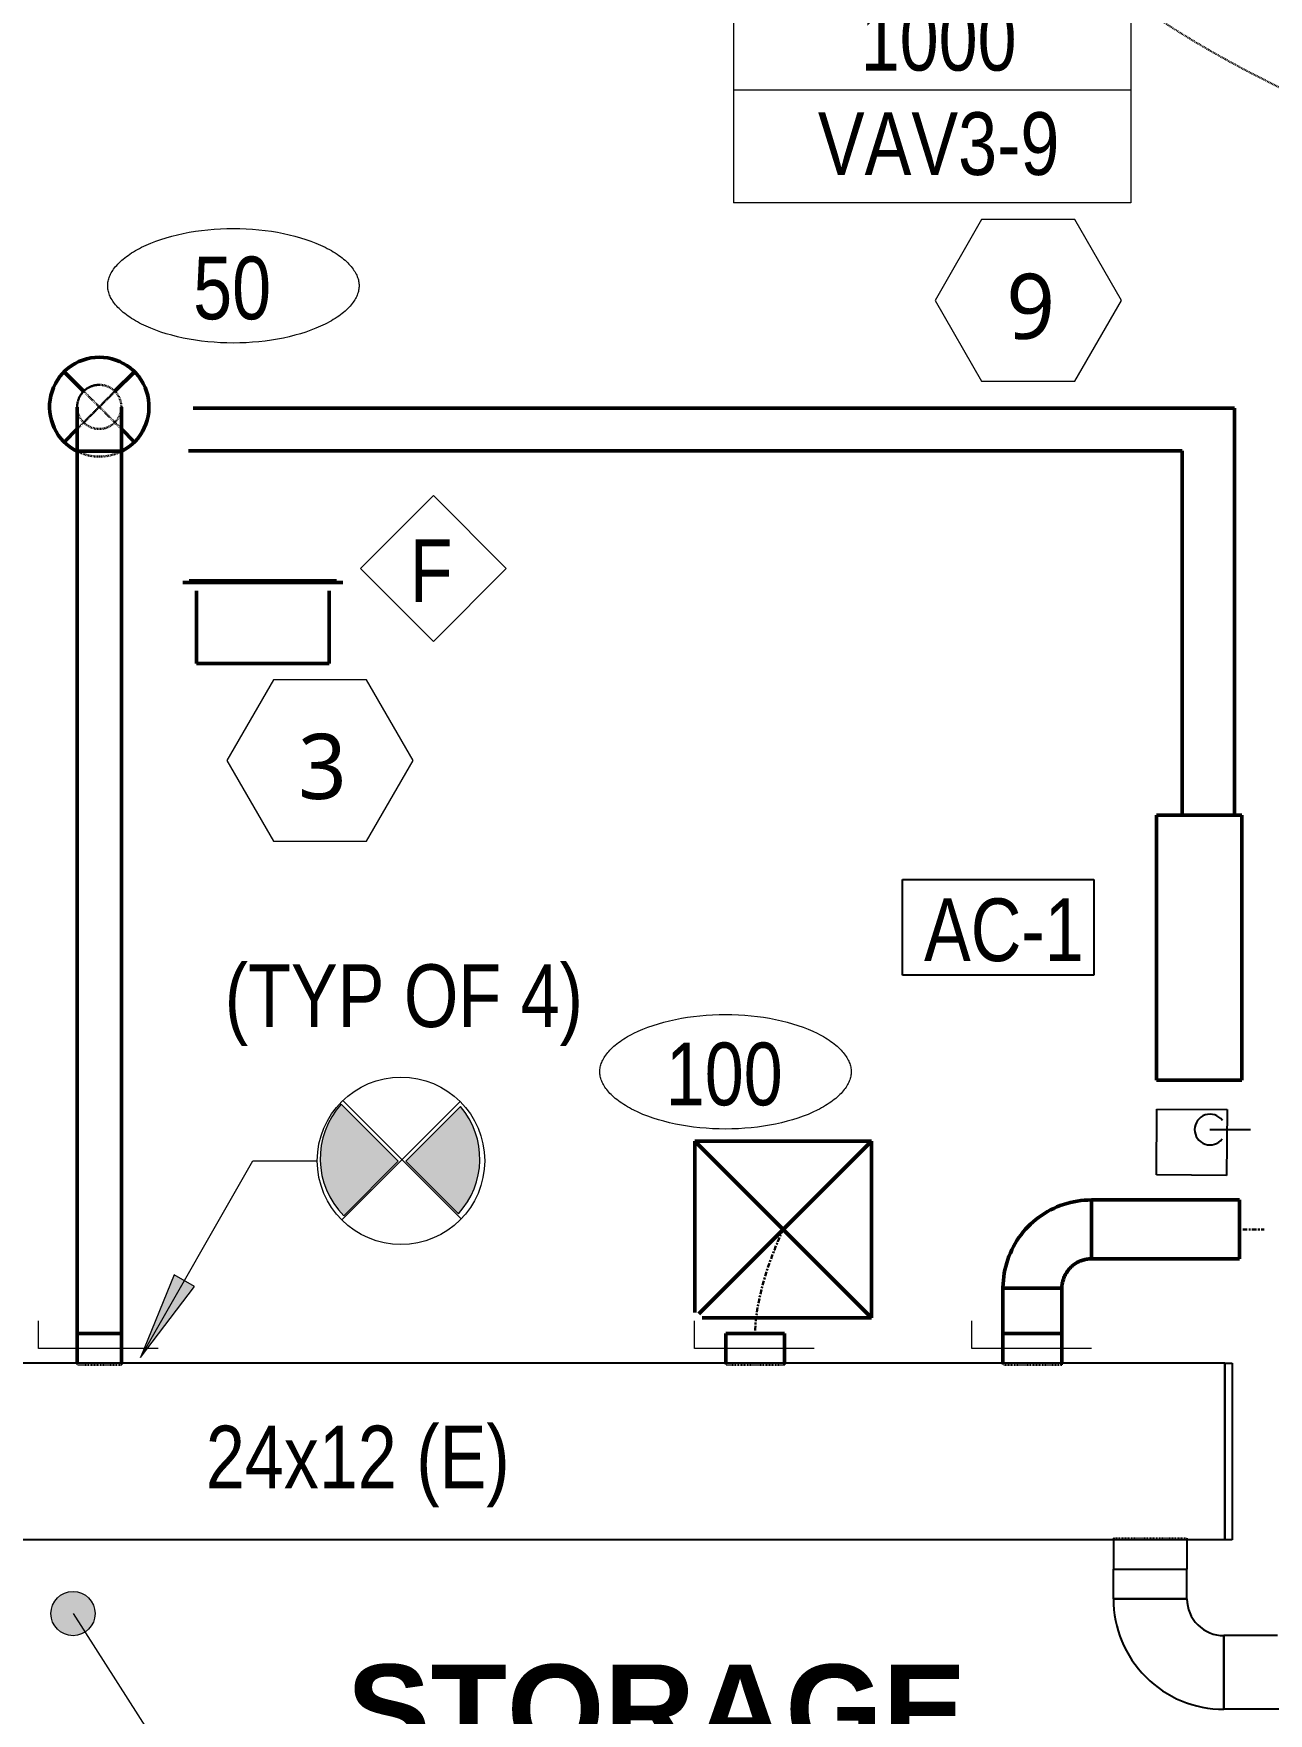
# Model space of a CAD drawing. Header units: inches. Extents: x 12453 to 15257, y -272 to 1517.
# Drawn here: x 14473.7 to 14641.3, y 236.8 to 464.9 of the extents above; entities that cross this region are included whole.
import ezdxf

# ---------------------------------------------------------------- set-up
doc = ezdxf.new("R2010")
doc.units = ezdxf.units.IN
doc.header["$MEASUREMENT"] = 0
for name, pattern in [('_ Hidden  _below_ behind_ beyond_', [0.09375, 0.0625, -0.03125]), ('Center', [1.2499999999999996, 0.2499999999999999, -0.1874999999999999, 0.625, -0.1874999999999999]), ('Hidden 1_16_', [0.09374999999999999, 0.06249999999999999, -0.03124999999999999])]:
    doc.linetypes.add(name, pattern=pattern)
for name, color, linetype, lineweight in [('A-ANNO-NOTE', 131, 'Continuous', 20), ('A-AREA-IDEN', 2, 'Continuous', 20), ('A-DETL', 90, 'Continuous', 9), ('A-DETL-DEMO', 6, 'Continuous', 18), ('A-DETL-MEDM', 33, 'Continuous', 25), ('G-ANNO-TEXT', 231, 'Continuous', 9), ('M-EQPM-IDEN', 50, 'Continuous', 20), ('M-HVAC-CDFF', 50, 'Continuous', 50), ('M-HVAC-CDFF-IDEN', 2, 'Continuous', 20), ('M-HVAC-DUCT', 70, 'Continuous', 18), ('M-HVAC-DUCT-ANNO', 70, 'Continuous', 18), ('M-HVAC-DUCT-CNTR', 70, 'Continuous', 18), ('M-HVAC-DUCT-IDEN', 70, 'Continuous', 20)]:
    doc.layers.add(name, color=color, linetype=linetype, lineweight=lineweight)
doc.styles.add('Arial_B', font='arialbd.ttf', dxfattribs={"height": 12.17707442258339})
doc.styles.add('Swis721 BT', font='swiss.ttf', dxfattribs={"width": 0.8, "height": 8.514637904468403})
doc.styles.add('Trebuchet MS', font='trebuc.ttf', dxfattribs={"height": 8.86153846153846})

# ---------------------------------------------------------------- blocks, each defined once
blk = doc.blocks.new('Rectangular Elbow - Radius - 1 W-2806610-3RD FLOOR PLAN - NEW')
at = {"layer": 'M-HVAC-DUCT', "lineweight": 25}
for p, q in [((-4.999999999999736, 9.999999999999657), (5.000000000000264, 9.999999999999641)), ((-9.999999999999732, -5.000000000000332), (-9.999999999999735, 4.999999999999669))]:
    blk.add_line(p, q, dxfattribs=at)
for radius, start, end in [(4.999999999999995, 269.9999999999996, 359.9999999999996), (14.99999999999999, 270, 3.371387962351327e-13)]:
    blk.add_arc((-9.999999999999737, 9.999999999999668), radius, start, end, dxfattribs=at)
blk = doc.blocks.new('Supply Diffuser _OMNI_ - 8_ RD INLET _24x24_-V148-3RD FLOOR PLAN - NEW')
at = {"layer": 'M-HVAC-CDFF'}
for p, q in [((11.29415329267708, 11.99999999999967), (-11.99999999999971, 11.99999999999967)), ((-11.99999999999971, 11.99999999999967), (-11.99999999999971, -12.00000000000043)), ((-11.99999999999971, 11.99999999999978), (12.0000000000003, -12.00000000000043)), ((-11.99999999999971, 11.99999999999967), (-11.99999999999971, -12.00000000000033)), ((-11.99999999999971, 11.99999999999967), (11.29415329267708, 11.99999999999967)), ((11.47499932193963, 11.47499932193911), (-11.99999999999971, -12.00000000000043)), ((12.0000000000003, -12.00000000000043), (12.0000000000003, 11.0240315262036)), ((12.0000000000003, 11.02403152620361), (12.0000000000003, -12.00000000000033)), ((-11.99999999999971, -12.00000000000043), (12.0000000000003, -12.00000000000043)), ((-11.99999999999971, -12.00000000000033), (12.0000000000003, -12.00000000000033))]:
    blk.add_line(p, q, dxfattribs=at)
blk = doc.blocks.new('Rectangular Endcap - Standard-2909206-3RD FLOOR PLAN - NEW')
at = {"layer": 'M-HVAC-DUCT', "lineweight": 25}
for p, q in [((2.054156377181696e-13, -12.00000000000038), (2.848588499562995e-13, 11.99999999999961)), ((2.451372438372345e-13, 11.99999999999961), (1.00000000000074, 11.99999999999961)), ((1.00000000000078, 11.99999999999961), (1.0000000000007, -12.00000000000039)), ((1.00000000000074, -12.00000000000039), (2.451372438372345e-13, -12.00000000000038))]:
    blk.add_line(p, q, dxfattribs=at)
blk = doc.blocks.new('Round Elbow - 1 D-2781238-3RD FLOOR PLAN - NEW')
at = {"layer": 'M-HVAC-DUCT', "lineweight": 50}
for p, q in [((-3.999999999999722, 7.999999999999662), (2.350308128410866e-13, 7.999999999999654)), ((2.38583526519887e-13, 7.999999999999654), (4.000000000000264, 7.999999999999648)), ((-7.999999999999737, -3.332660672375675e-13), (-7.999999999999739, 3.999999999999649)), ((-7.999999999999736, -4.000000000000337), (-7.999999999999737, -3.36818780916368e-13))]:
    blk.add_line(p, q, dxfattribs=at)
at = {"layer": 'M-HVAC-DUCT', "lineweight": 50, "flags": 128}
for points in [[(-3.999999999998408, 7.999999999985902), (-4.003199573354492, 7.840042663240182), (-4.012793174787929, 7.680341224108814), (-4.028765456582959, 7.521151170831216), (-4.051090866495826, 7.362727173528582), (-4.079733688633438, 7.205322676805735), (-4.114648100590215, 7.049189494277925), (-4.155778246755289, 6.89457740572925), (-4.203058327668656, 6.741733757522069), (-4.256412705286606, 6.590903066886312), (-4.31575602398692, 6.442326630751722), (-4.380993347118419, 6.296242139721925), (-4.452020308881173, 6.152883297820607), (-4.528723281287738, 6.012479448611429), (-4.610979555944652, 5.87525520830286), (-4.698657540359533, 5.741430106405459), (-4.791616968461198, 5.611218234536408), (-4.889709124994623, 5.4848279039129), (-4.992777083434702, 5.362461312100549), (-5.100655957034745, 5.244314219544775), (-5.213173162609677, 5.130575636388584), (-5.330148696633045, 5.021427520103315), (-5.451395423203961, 4.917044484390771), (-5.576719373424566, 4.817593519841011), (-5.705920055708474, 4.723233726782381), (-5.838790776525854, 4.634116060754876), (-5.975118971067217, 4.550383091013372), (-6.114686543303434, 4.47216877244682), (-6.25727021489149, 4.399598231280378), (-6.402641882373302, 4.332787564898807), (-6.550568982091533, 4.271843656117198), (-6.700814862243134, 4.21686400218823), (-6.853139161470664, 4.167936558829751), (-7.007298193388919, 4.125139599512749), (-7.163045336432616, 4.088541590245767), (-7.320131428397416, 4.058201080033085), (-7.478305165045867, 4.034166607219503), (-7.637313502141182, 4.016476621836317), (-7.796902060264073, 4.005159424083558), (-7.9568155317653, 4.00023311906716), (-7.999999999998351, 3.999999999986812)], [(-7.999999999998351, -4.000000000012732), (-7.520127989758804, -3.990401279944308), (-7.041023672368282, -3.961620475644849), (-6.563453512531225, -3.913703630259078), (-6.088181520627244, -3.846727400520649), (-5.615968030457508, -3.760798934108152), (-5.147568482872713, -3.656055698239015), (-4.683732217228907, -3.532665259742771), (-4.225201272604976, -3.390825017002498), (-3.772709200697193, -3.23076188414916), (-3.326979892294616, -3.052731928047705), (-2.88872641920625, -2.857019958652017), (-2.458649893500592, -2.643939073364435), (-2.037438345873397, -2.413830156146104), (-1.625765624947689, -2.167061332173489), (-1.224290319257875, -1.904027378929186), (-0.8336547036495289, -1.625149094624703), (-0.4544837117767883, -1.330872625024767), (-0.08738393634058637, -1.021668749704531), (0.2670573413282681, -0.6980321289047423), (0.6082730907959898, -0.3604805121799472), (0.9357174396519666, -0.009553910108479611), (1.248866546789259, 0.3541862696042699), (1.547219440438027, 0.7301581202650594), (1.830298819613574, 1.117760167116103), (2.09765181769643, 1.516372329569094), (2.348850726921625, 1.925356913193354), (2.58349368262094, 2.344059629901494), (2.801205306119754, 2.771810644665492), (3.001637305262931, 3.207925647111096), (3.184469031608443, 3.651706946266131), (3.349407993396027, 4.102444586720593), (3.49619032347249, 4.559417484403183), (3.624581201420937, 5.021894580158459), (3.734375229225463, 5.489136009289722), (3.825396759863167, 5.96039428518361), (3.897500178301868, 6.434915495128279), (3.9505701344533, 6.911940506413884), (3.984521727708681, 7.390706180783581), (3.999300642761284, 7.870446595288285), (4.000000000001648, 7.999999999985902)]]:
    blk.add_lwpolyline(points, dxfattribs=at)
blk = doc.blocks.new('Return Grille _350_ - 350FS-3222997-3RD FLOOR PLAN - NEW')
at = {"layer": 'M-HVAC-CDFF'}
for p, q in [((14376.9211162805, 394.0037797931846), (14355.1711162805, 394.0037797931846)), ((14376.0461162805, 394.2537797931847), (14356.0461162805, 394.2537797931847))]:
    blk.add_line(p, q, dxfattribs=at)
blk = doc.blocks.new('Rectangular Takeoff - Standard-2806602-3RD FLOOR PLAN - NEW')
at = {"layer": 'A-DETL-DEMO', "linetype": 'Hidden 1_16_', "lineweight": 25}
for p, q in [((-0.2400000000000157, 5.000000000000036), (-0.2399999999999846, -4.999999999999964)), ((-0.2400000000000002, 5.000000000000036), (-0.001953124999298616, 5.000000000000036)), ((-0.2400000000000002, -4.999999999999964), (-0.001953124999298616, -4.999999999999964))]:
    blk.add_line(p, q, dxfattribs=at)
at = {"layer": 'M-HVAC-DUCT', "lineweight": 25}
for p, q in [((7.787520628355081e-13, 5.000000000000036), (3.999999999999999, 5.000000000000048)), ((3.999999999999999, 5.000000000000024), (3.999999999999999, -4.999999999999957)), ((7.787520628355081e-13, -4.999999999999964), (3.999999999999999, -4.999999999999957))]:
    blk.add_line(p, q, dxfattribs=at)
blk = doc.blocks.new('Round Takeoff - Standard w_ VD-V221-3RD FLOOR PLAN - NEW')
at = {"layer": 'A-DETL-DEMO', "linetype": 'Hidden 1_16_', "lineweight": 30}
for p, q in [((-0.2399999999997817, 4.000000000012732), (3.41060513164848e-13, 4.000000000012732)), ((-0.2399999999996937, 3.999999999999702), (-0.2399999999997071, -3.040999157929865e-13)), ((-0.2399999999996937, -3.066699092490638e-13), (-0.2399999999997071, -4.000000000000414)), ((3.41060513164848e-13, -3.999999999988176), (-0.2399999999997817, -3.999999999988176))]:
    blk.add_line(p, q, dxfattribs=at)
at = {"layer": 'M-HVAC-DUCT'}
for p, q in [((2.003420426543728, 7.999999999999659), (2.003420426543702, -8.250000000000332)), ((2.003420426543702, -8.25000000000033), (5.753420426543704, -8.250000000000343))]:
    blk.add_line(p, q, dxfattribs=at)
at = {"layer": 'M-HVAC-DUCT', "lineweight": 50}
for p, q in [((3.41060513164848e-13, 4.000000000012732), (4.000000000000454, 4.000000000012732)), ((4.000000000000283, -3.221837536606543e-13), (4.000000000000294, 3.999999999999709)), ((4.000000000000283, -4.000000000000406), (4.000000000000294, -3.247537471167313e-13)), ((4.000000000000454, -3.999999999988176), (3.41060513164848e-13, -3.999999999988176))]:
    blk.add_line(p, q, dxfattribs=at)
blk = doc.blocks.new('Round Diffuser _R-OMNI_ - R-OMNI-06-3198338-3RD FLOOR PLAN - NEW')
at = {"layer": 'A-DETL-DEMO', "linetype": 'Hidden 1_16_', "lineweight": 30}
for p, q in [((2.998618932068306, 2.998618932067703), (-2.119939275627104, -2.119939275627695)), ((-2.119939275627111, 2.119939275626976), (2.998618932068922, -2.998618932069081))]:
    blk.add_line(p, q, dxfattribs=at)
for radius, start, end in [(6.750000000000687, 359.9999999999996, 26.52815361192785), (6.75000000000069, 333.4718463881096, 359.9999999999994)]:
    blk.add_arc((7.354117315117036e-13, -9.937898164509555e-13), radius, start, end, dxfattribs=at)
at = {"layer": 'M-HVAC-CDFF'}
for p, q in [((-4.772970773008876, 4.772970773008752), (-2.12132034355897, 2.121320343558835)), ((4.772970773009852, 4.772970773009246), (3.000000000000804, 3.000000000000202)), ((-2.121320343558962, -2.121320343559554), (-4.772970773009516, -4.772970773010104)), ((3.000000000000782, -3.000000000000941), (4.772970773010464, -4.772970773010631))]:
    blk.add_line(p, q, dxfattribs=at)
for radius, start, end in [(6.750000000000679, 26.54477969173228, 179.9999999999999), (6.75000000000069, 179.9999999999998, 333.4552203083051)]:
    blk.add_arc((7.354117315117036e-13, -9.937898164509555e-13), radius, start, end, dxfattribs=at)
blk = doc.blocks.new('Round Elbow - 1 D-V232-3RD FLOOR PLAN - NEW')
at = {"layer": 'A-DETL-DEMO', "linetype": 'Hidden 1_16_', "lineweight": 30, "flags": 128}
for points in [[(12916.56178738359, 436.2976748771688), (12916.54481158696, 436.2976748771688), (12916.53742212944, 436.2976748771688), (12916.53707245081, 436.2976748771688)], [(12916.53707245081, 430.2976748771688), (12916.54187181085, 430.2976748771688), (12916.556262213, 430.2976748771688)]]:
    blk.add_lwpolyline(points, dxfattribs=at)
at = {"layer": 'A-DETL-DEMO', "linetype": 'Hidden 1_16_', "lineweight": 30}
for radius, start, end in [(3, 90, 180), (3.000000000000057, 179.9999999999989, 270.0000000000007)]:
    blk.add_arc((12916.5370724508, 433.2976748771684), radius, start, end, dxfattribs=at)
at = {"layer": 'M-HVAC-DUCT', "lineweight": 50}
for p, q in [((12922.5370724508, 436.2976748771685), (12922.5370724508, 433.2976748771684)), ((12922.5370724508, 433.2976748771684), (12922.5370724508, 430.2976748771684))]:
    blk.add_line(p, q, dxfattribs=at)
at = {"layer": 'M-HVAC-DUCT', "lineweight": 50, "flags": 128}
for points in [[(12922.53707245081, 436.2976748771688), (12922.2971364457, 436.2976748771688), (12922.057584287, 436.2976748771688), (12921.81879920708, 436.2976748771688), (12921.58116321113, 436.2976748771688), (12921.34505646604, 436.2976748771688), (12921.11085669225, 436.2976748771688), (12920.87893855943, 436.2976748771688), (12920.64967308712, 436.2976748771688), (12920.42342705116, 436.2976748771688), (12920.20056239696, 436.2976748771688), (12919.98143566042, 436.2976748771688), (12919.76639739757, 436.2976748771688), (12919.55579162375, 436.2976748771688), (12919.34995526329, 436.2976748771688), (12919.14921761044, 436.2976748771688), (12918.95389980264, 436.2976748771688), (12918.7643143067, 436.2976748771688), (12918.58076441898, 436.2976748771688), (12918.40354378015, 436.2976748771688), (12918.23293590542, 436.2976748771688), (12918.06921373099, 436.2976748771688), (12917.91263917742, 436.2976748771688), (12917.7634627306, 436.2976748771688), (12917.62192304101, 436.2976748771688), (12917.48824654197, 436.2976748771688), (12917.36264708736, 436.2976748771688), (12917.2453256095, 436.2976748771688), (12917.13646979776, 436.2976748771688), (12917.03625379818, 436.2976748771688), (12916.94483793501, 436.2976748771688), (12916.86236845412, 436.2976748771688), (12916.78897728908, 436.2976748771688), (12916.72478185011, 436.2976748771688), (12916.6698848362, 436.2976748771688), (12916.62437407088, 436.2976748771688), (12916.58832236167, 436.2976748771688), (12916.56178738359, 436.2976748771688)], [(12916.556262213, 430.2976748771688), (12916.58022063569, 430.2976748771688), (12916.61370875056, 430.2976748771688), (12916.65667298377, 430.2976748771688), (12916.7090446017, 430.2976748771688), (12916.77073982095, 430.2976748771688), (12916.84165994232, 430.2976748771688), (12916.92169150875, 430.2976748771688), (12917.0107064868, 430.2976748771688), (12917.10856247149, 430.2976748771688), (12917.21510291414, 430.2976748771688), (12917.33015737275, 430.2976748771688), (12917.45354178473, 430.2976748771688), (12917.58505876135, 430.2976748771688), (12917.72449790351, 430.2976748771688), (12917.87163613831, 430.2976748771688), (12918.02623807597, 430.2976748771688), (12918.18805638637, 430.2976748771688), (12918.35683219473, 430.2976748771688), (12918.53229549577, 430.2976748771688), (12918.71416558562, 430.2976748771688), (12918.90215151095, 430.2976748771688), (12919.09595253438, 430.2976748771688), (12919.29525861561, 430.2976748771688), (12919.49975090742, 430.2976748771688), (12919.70910226577, 430.2976748771688), (12919.92297777315, 430.2976748771688), (12920.14103527438, 430.2976748771688), (12920.36292592395, 430.2976748771688), (12920.58829474418, 430.2976748771688), (12920.81678119302, 430.2976748771688), (12921.0480197409, 430.2976748771688), (12921.28164045547, 430.2976748771688), (12921.51726959341, 430.2976748771688), (12921.75453019839, 430.2976748771688), (12921.99304270403, 430.2976748771688), (12922.23242554121, 430.2976748771688), (12922.47229574847, 430.2976748771688), (12922.53707245081, 430.2976748771688)]]:
    blk.add_lwpolyline(points, dxfattribs=at)
blk = doc.blocks.new('Round Takeoff - Standard w_ VD-V224-3RD FLOOR PLAN - NEW')
at = {"layer": 'A-DETL-DEMO', "linetype": 'Hidden 1_16_', "lineweight": 30}
for p, q in [((-0.2399999999861393, 2.999999999999658), (1.227817847393453e-11, 2.999999999999658)), ((-0.239999999999697, 2.999999999999691), (-0.2399999999997071, -3.557670354951694e-13)), ((-0.239999999999697, -4.372933692849395e-13), (-0.2399999999997071, -3.000000000000413)), ((1.227817847393453e-11, -3.000000000000682), (-0.2399999999861393, -3.000000000000682))]:
    blk.add_line(p, q, dxfattribs=at)
at = {"layer": 'M-HVAC-DUCT'}
for p, q in [((2.003420426543728, 7.999999999999659), (2.003420426543702, -8.250000000000332)), ((2.003420426543702, -8.25000000000033), (5.753420426543704, -8.250000000000343))]:
    blk.add_line(p, q, dxfattribs=at)
at = {"layer": 'M-HVAC-DUCT', "lineweight": 50}
for p, q in [((1.227817847393453e-11, 2.999999999999658), (4.000000000012732, 2.999999999999658)), ((4.000000000000286, -3.673886950651068e-13), (4.000000000000294, 2.999999999999699)), ((4.000000000000286, -3.000000000000405), (4.000000000000294, -4.489150288548767e-13)), ((4.000000000012732, -3.000000000000682), (1.227817847393453e-11, -3.000000000000682))]:
    blk.add_line(p, q, dxfattribs=at)
blk = doc.blocks.new('Diffuser Tag - Diffuser Tag _GPI_ - Airflow Only-1174567-3RD FLOOR PLAN - NEW')
at = {"layer": 'M-HVAC-CDFF-IDEN'}
for points, knots in [([(-0.2733821722393264, 8.234832660405194e-16), (-0.2733821722393264, 0.002120544972881543), (-0.2729835601545574, 0.00647847487141492), (-0.2703405630587479, 0.01531469710434119), (-0.2634260964460383, 0.02693955562540351), (-0.248144382122115, 0.04138758304565707), (-0.219066139123674, 0.05918199625253466), (-0.1685048339180955, 0.07621826088950157), (-0.09564779723932655, 0.0834729008052498), (-0.02279076056055762, 0.07621826088950127), (0.02777054464502081, 0.05918199625253412), (0.05684878764346215, 0.04138758304565641), (0.07213050196738555, 0.02693955562540276), (0.07904496858009517, 0.01531469710434035), (0.0816879656759046, 0.006478474871414024), (0.08208657776067356, 0.00212054497288066), (0.0820865777606736, -5.985621849243556e-17)], [-2.186510674934082e-15, -2.186510674934082e-15, -2.186510674934082e-15, -2.186510674934082e-15, 0.09817477042467884, 0.1963495408493599, 0.3926990816987219, 0.589048622548084, 0.7853981633974461, 1.17809724509617, 1.570796326794894, 1.963495408493618, 2.356194490192343, 2.552544031041704, 2.748893571891067, 2.945243112740429, 3.04341788316511, 3.141592653589791, 3.141592653589791, 3.141592653589791, 3.141592653589791]), ([(0.0820865777606736, -3.244976466198412e-18), (0.0820865777606736, -0.002120544972880719), (0.08168796567590463, -0.0064784748714141), (0.07904496858009527, -0.01531469710434032), (0.07213050196738575, -0.02693955562540273), (0.05684878764346234, -0.04138758304565628), (0.02777054464502117, -0.05918199625253387), (-0.02279076056055731, -0.07621826088950084), (-0.09564779723932616, -0.08347290080524901), (-0.1685048339180951, -0.07621826088950065), (-0.2190661391236737, -0.0591819962525334), (-0.248144382122115, -0.04138758304565567), (-0.2634260964460383, -0.02693955562540207), (-0.270340563058748, -0.01531469710433957), (-0.2729835601545574, -0.006478474871413342), (-0.2733821722393264, -0.002120544972879948), (-0.2733821722393264, 7.731000999696823e-16)], [3.14159265358979, 3.14159265358979, 3.14159265358979, 3.14159265358979, 3.239767424014471, 3.337942194439152, 3.534291735288514, 3.730641276137876, 3.926990816987239, 4.319689898685963, 4.712388980384687, 5.105088062083411, 5.497787143782135, 5.694136684631498, 5.89048622548086, 6.086835766330221, 6.185010536754902, 6.283185307179584, 6.283185307179584, 6.283185307179584, 6.283185307179584])]:
    blk.add_open_spline(points, degree=3, knots=knots, dxfattribs=at)
blk = doc.blocks.new('Mechanical Equipment Tag - VAV-1159225-3RD FLOOR PLAN - NEW')
at = {"layer": 'M-EQPM-IDEN'}
for p, q in [((0.05117652664444897, -0.1709214427389848), (0.05117652664444821, -0.6506089427389851)), ((0.05117652664444897, -0.1709214427389848), (0.6129984166804646, -0.1709214427389866)), ((0.2971114323324517, -0.3386297760723189), (0.297111432332452, -0.1709214427389855)), ((0.6129984166804646, -0.1709214427389866), (0.6129984166804638, -0.6506089427389867)), ((0.0511765266444487, -0.3386297760723181), (0.6129984166804644, -0.3386297760723199)), ((0.05117652664444846, -0.4909735260723181), (0.6129984166804641, -0.4909735260723199)), ((0.6129984166804638, -0.6506089427389867), (0.05117652664444821, -0.6506089427389851))]:
    blk.add_line(p, q, dxfattribs=at)
blk = doc.blocks.new('Point of Connection - Point of Connection - _GPI_-746426-3RD FLOOR PLAN - NEW')
at = {"layer": 'A-ANNO-NOTE', "lineweight": 9}
h = blk.add_hatch(color=256, dxfattribs=at)
edge = h.paths.add_edge_path(flags=0)
edge.add_arc((-0.002280299266980333, 0.004650984430885837), 0.1145497240274478, 137.6645063476148, 224.8464373478384, ccw=False)
edge.add_line((-0.08695706292251913, 0.08179685257421848), (-0.006262837864139767, 0.001102627515838714))
edge.add_line((-0.006262837864139766, 0.00110262751583871), (-0.08349598583011647, -0.07613052045013786))
h = blk.add_hatch(color=256, dxfattribs=at)
edge = h.paths.add_edge_path(flags=0)
edge.add_line((0.07871055801337995, -0.07328055057716999), (0.004327379920371133, 0.0011026275158387))
edge.add_line((0.004327379920371121, 0.0011026275158387), (0.08177458262271144, 0.07854983021817939))
edge.add_arc((-0.005508123295087922, 0.004365138249880495), 0.1145497240274478, -42.674609157798386, 40.36239929141709, ccw=False)
at = {"layer": 'A-ANNO-NOTE'}
for p, q in [((-0.006262837864139766, 0.00110262751583871), (-0.08695706292251913, 0.08179685257421848)), ((-0.08622730235600952, -0.08204120768564219), (0.08121650285044459, 0.08540259752081159)), ((0.08274005169439434, -0.08048941496779564), (-0.08467550963816298, 0.08692614636476134)), ((0.08177458262271144, 0.07854983021817939), (0.004327379920371121, 0.0011026275158387)), ((-0.08349598583011647, -0.07613052045013786), (-0.006262837864139766, 0.00110262751583871)), ((0.004327379920371132, 0.0011026275158387), (0.07871055801337995, -0.07328055057716999))]:
    blk.add_line(p, q, dxfattribs=at)
blk.add_circle((-0.002505399752782466, 0.001680694917584698), 0.118400650129163, dxfattribs=at)
for centre, start, end in [((-0.002280299266980333, 0.004650984430885837), 137.6645063476145, 224.846437347838), ((-0.005508123295087922, 0.004365138249880495), 317.3253908422012, 40.36239929141682)]:
    blk.add_arc(centre, 0.1145497240274478, start, end, dxfattribs=at)
blk = doc.blocks.new('Note Hexagon - Note Hexagon - _GPI_-1528888-3RD FLOOR PLAN - NEW')
at = {"layer": 'A-ANNO-NOTE'}
for p, q in [((-0.06936595791414911, 0.1146539663481912), (-0.1352839266641504, 0.000480695341454583)), ((0.06246997958585079, 0.1146539663481897), (-0.06936595791414911, 0.1146539663481912)), ((0.1283879483358497, 0.0004806953414513018), (0.06246997958585077, 0.1146539663481897)), ((-0.1352839266641504, 0.0004806953414545882), (-0.06936595791415202, -0.1136925756652837)), ((0.06246997958584775, -0.1136925756652856), (0.1283879483358497, 0.0004806953414513356)), ((-0.06936595791415205, -0.1136925756652837), (0.06246997958584773, -0.1136925756652856))]:
    blk.add_line(p, q, dxfattribs=at)
blk = doc.blocks.new('Diffuser Tag - Diffuser Tag _GPI_ - Diffuser Tag Only-1174569-3RD FLOOR PLAN - NEW')
at = {"layer": 'M-HVAC-CDFF-IDEN'}
for p, q in [((0.1871647027606747, 0.1031249999999986), (0.08403970276067355, 4.163336342344336e-17)), ((0.2902897027606737, -2.684050898205114e-15), (0.1871647027606747, 0.1031249999999986)), ((0.08403970276067355, 4.033232081646076e-17), (0.187164702760672, -0.1031250000000012)), ((0.1871647027606719, -0.1031250000000012), (0.2902897027606737, -2.664535259100375e-15))]:
    blk.add_line(p, q, dxfattribs=at)

msp = doc.modelspace()

# ---------------------------------------------------------------- hatches: boundary and pattern name
at = {"layer": 'A-ANNO-NOTE'}
msp.add_hatch(color=256, dxfattribs=at).paths.add_polyline_path([(14488.200683688, 285.108501459446), (14495.52414168961, 294.7450374364489), (14492.78048186983, 296.3121308424221)], flags=0)
at = {"layer": 'A-AREA-IDEN'}
h = msp.add_hatch(color=256, dxfattribs=at)
edge = h.paths.add_edge_path(flags=0)
edge.add_arc((14479.03094685192, 250.3110235395158), 3.000000000000598, 0, 360)

# ---------------------------------------------------------------- linework, layer by layer
at = {"layer": 'A-ANNO-NOTE'}
for p, q in [((14488.200683688, 285.108501459446), (14503.44583113427, 311.7996344419854)), ((14503.44583113427, 311.7996344419854), (14512.19851551105, 311.7996344419852)), ((14492.78048186983, 296.3121308424221), (14488.200683688, 285.108501459446)), ((14488.200683688, 285.108501459446), (14495.52414168961, 294.7450374364489)), ((14495.52414168961, 294.7450374364489), (14492.78048186983, 296.3121308424221))]:
    msp.add_line(p, q, dxfattribs=at)
at = {"layer": 'A-AREA-IDEN'}
msp.add_line((14479.03094685192, 250.3110235395158), (14497.20752029962, 221.991066130565), dxfattribs=at)
msp.add_circle((14479.03094685192, 250.3110235395158), 3.000000000000598, dxfattribs=at)
at = {"layer": 'A-DETL', "lineweight": 50}
for p, q in [((14495.33046575138, 413.9866672375272), (14636.75979573061, 413.9866672375268)), ((14636.75979573061, 413.9866672375268), (14636.75979573061, 358.7411357821696)), ((14629.63479573061, 408.1979644486084), (14494.70546575138, 408.1979644486084)), ((14629.63479573061, 358.7411357821696), (14629.63479573061, 408.1979644486084)), ((14637.75979573061, 358.7411357821696), (14626.13479573061, 358.7411357821696)), ((14626.13479573061, 358.7411357821696), (14626.13479573061, 322.7411357821696)), ((14637.75979573061, 322.7411357821696), (14637.75979573061, 358.7411357821696)), ((14626.13479573061, 322.7411357821696), (14637.75979573061, 322.7411357821696))]:
    msp.add_line(p, q, dxfattribs=at)
at = {"layer": 'A-DETL', "linetype": '_ Hidden  _below_ behind_ beyond_', "lineweight": 25}
msp.add_open_spline([(14967.81254542481, 310.0446592947903), (14955.30319356304, 360.5027668425797), (14847.1400204834, 379.7232376077908), (14709.96474453742, 432.5893548541095), (14616.00306340469, 463.5342774488511), (14596.29528779916, 499.1998479801123), (14597.01082441525, 537.2893087694072)], degree=3, knots=[0, 0, 0, 0, 9.095236924358055, 19.57279911880278, 28.0152021618728, 33.25027017359513, 33.25027017359513, 33.25027017359513, 33.25027017359513], dxfattribs=at)
at = {"layer": 'A-DETL-MEDM'}
for p, q in [((14591.64350466322, 349.9868782326908), (14617.64350466322, 349.9868782326908)), ((14591.64350466322, 336.9868782326908), (14591.64350466322, 349.9868782326908)), ((14617.64350466322, 349.9868782326908), (14617.64350466322, 336.9868782326908)), ((14617.64350466322, 336.9868782326908), (14591.64350466322, 336.9868782326908)), ((14626.13479573061, 309.8906655592355), (14626.21327402291, 318.8225363164385)), ((14626.21327402291, 318.8225363164385), (14635.73334531411, 318.7388899048567)), ((14635.73334531411, 318.7388899048567), (14635.6548670218, 309.8070191476537)), ((14633.41445688295, 316.0328500955326), (14638.91445688295, 316.0328500955326)), ((14635.6548670218, 309.8070191476537), (14626.13479573061, 309.8906655592355))]:
    msp.add_line(p, q, dxfattribs=at)
msp.add_arc((14633.41445688295, 316.0328500955326), 2.083333333332355, 36.36649143325274, 322.6266961415498, dxfattribs=at)
at = {"layer": 'M-HVAC-DUCT', "lineweight": 50}
for p, q in [((14479.59985024838, 408.1631607561755), (14479.59985024838, 288.3227542344878)), ((14479.59985024837, 408.163160756175), (14485.59985024837, 408.163160756175)), ((14485.59985024838, 288.3227542344878), (14485.59985024838, 408.1631607561755)), ((14495.79685853626, 379.2986425601452), (14495.79685853626, 389.1736425601453)), ((14513.79685853626, 379.2986425601452), (14513.79685853626, 389.1736425601453)), ((14513.79685853626, 379.2986425601452), (14495.79685853626, 379.2986425601452)), ((14637.42096695625, 306.4817299950419), (14617.30756690315, 306.4817299950419)), ((14617.30756690314, 298.4817299950417), (14617.30756690314, 306.4817299950417)), ((14637.42096695624, 306.4817299950417), (14637.42096695624, 298.4817299950417)), ((14617.30756690315, 298.481729995042), (14637.42096695625, 298.481729995042)), ((14605.30756690315, 294.4817299950419), (14605.30756690315, 288.3227542344875)), ((14605.30756690314, 294.4817299950417), (14613.30756690314, 294.4817299950417)), ((14613.30756690315, 288.3227542344875), (14613.30756690315, 294.4817299950419)), ((14485.59985024837, 288.3227542344877), (14479.59985024837, 288.3227542344877)), ((14613.30756690314, 288.3227542344872), (14605.30756690314, 288.3227542344872))]:
    msp.add_line(p, q, dxfattribs=at)
at = {"layer": 'M-HVAC-DUCT', "lineweight": 25}
for p, q in [((14635.40972715603, 284.3227542344869), (14405.35085265299, 284.3227542344877)), ((14635.40972715603, 284.3227542344869), (14635.40972715603, 260.3227542344869)), ((14635.40972715603, 260.3227542344869), (14405.35085265299, 260.3227542344877)), ((14620.29329244216, 256.3227542344873), (14630.29329244216, 256.3227542344873)), ((14620.29329244216, 252.322754234487), (14620.29329244216, 256.3227542344873)), ((14630.29329244216, 252.322754234487), (14630.29329244216, 256.3227542344873)), ((14630.29329244216, 252.322754234487), (14620.29329244216, 252.322754234487)), ((14635.29329244216, 237.322754234487), (14635.29329244216, 247.322754234487)), ((14642.56954984972, 247.3227542344872), (14635.29329244216, 247.322754234487)), ((14644.80801106792, 237.3227542344873), (14635.29329244216, 237.322754234487))]:
    msp.add_line(p, q, dxfattribs=at)
at = {"layer": 'M-HVAC-DUCT-ANNO', "linetype": 'Hidden 1_16_', "lineweight": 30}
for p, q in [((14480.47852990481, 416.2844810997346), (14484.72117059193, 412.0418404126153)), ((14484.72117059193, 416.2844810997346), (14480.47852990481, 412.0418404126153))]:
    msp.add_line(p, q, dxfattribs=at)
for start, end in [(0, 180), (180, 0)]:
    msp.add_arc((14482.59985024837, 414.163160756175), 3, start, end, dxfattribs=at)
at = {"layer": 'M-HVAC-DUCT-CNTR', "linetype": 'Center', "lineweight": 30}
for points in [[(14571.6534926216, 288.3227542344874), (14571.6534926216, 294.69211648714), (14575.47185417621, 302.4817299950409), (14575.47185417621, 302.4817299950409)], [(14637.42096695624, 302.4817299950413), (14638.50229624008, 302.4817299950412), (14639.62519121378, 302.4817299950412), (14640.78463119971, 302.4817299950412)]]:
    msp.add_open_spline(points, degree=3, dxfattribs=at)

# ---------------------------------------------------------------- block references
at = {"layer": 'A-ANNO-NOTE', "xscale": 96, "yscale": 96, "zscale": 96}
for name, p in [('Note Hexagon - Note Hexagon - _GPI_-1528888-3RD FLOOR PLAN - NEW', (14609.06409305755, 428.5809824675728)), ('Note Hexagon - Note Hexagon - _GPI_-1528888-3RD FLOOR PLAN - NEW', (14512.90020648074, 366.1081175180356)), ('Point of Connection - Point of Connection - _GPI_-746426-3RD FLOOR PLAN - NEW', (14523.80549629973, 311.6382877298972))]:
    msp.add_blockref(name, p, dxfattribs=at)
at = {"layer": 'M-EQPM-IDEN', "xscale": 95.99999999999994, "yscale": 95.99999999999994, "zscale": 95.99999999999994}
msp.add_blockref('Mechanical Equipment Tag - VAV-1159225-3RD FLOOR PLAN - NEW', (14563.80746586888, 504.3464490199149), dxfattribs=at)
at = {"layer": 'M-HVAC-CDFF', "linetype": 'Hidden 1_16_', "lineweight": 30, "extrusion": (0, 0, -1), "rotation": 270.0000000000008}
msp.add_blockref('Round Diffuser _R-OMNI_ - R-OMNI-06-3198338-3RD FLOOR PLAN - NEW', (-14482.59985024837, 414.1631607561754), dxfattribs=at)
at = {"layer": 'M-HVAC-CDFF'}
msp.add_blockref('Return Grille _350_ - 350FS-3222997-3RD FLOOR PLAN - NEW', (138.7507422557601, -3.705137233039522), dxfattribs=at)
at = {"layer": 'M-HVAC-CDFF', "extrusion": (0, 0, -1), "rotation": 270.0000000000005}
msp.add_blockref('Supply Diffuser _OMNI_ - 8_ RD INLET _24x24_-V148-3RD FLOOR PLAN - NEW', (-14575.47185417621, 302.4817299950416), dxfattribs=at)
at = {"layer": 'M-HVAC-CDFF-IDEN', "xscale": 95.99999999999994, "yscale": 95.99999999999994, "zscale": 95.99999999999994}
for name, p in [('Diffuser Tag - Diffuser Tag _GPI_ - Airflow Only-1174567-3RD FLOOR PLAN - NEW', (14509.99053646385, 430.6167322123777)), ('Diffuser Tag - Diffuser Tag _GPI_ - Diffuser Tag Only-1174569-3RD FLOOR PLAN - NEW', (14509.99053646385, 392.2135787592915)), ('Diffuser Tag - Diffuser Tag _GPI_ - Airflow Only-1174567-3RD FLOOR PLAN - NEW', (14576.81083022176, 323.8895528698334))]:
    msp.add_blockref(name, p, dxfattribs=at)
at = {"layer": 'M-HVAC-DUCT', "linetype": 'Hidden 1_16_', "lineweight": 30, "rotation": 270}
msp.add_blockref('Round Elbow - 1 D-V232-3RD FLOOR PLAN - NEW', (14049.3021753712, 13330.70023320698), dxfattribs=at)
at = {"layer": 'M-HVAC-DUCT', "lineweight": 50, "rotation": 180}
msp.add_blockref('Round Elbow - 1 D-2781238-3RD FLOOR PLAN - NEW', (14609.30756690314, 302.4817299950411), dxfattribs=at)
at = {"layer": 'M-HVAC-DUCT', "linetype": 'Hidden 1_16_', "lineweight": 30, "extrusion": (0, 0, -1), "rotation": 90}
for name, p in [('Round Takeoff - Standard w_ VD-V224-3RD FLOOR PLAN - NEW', (-14482.59985024837, 284.3227542344871)), ('Round Takeoff - Standard w_ VD-V221-3RD FLOOR PLAN - NEW', (-14571.6534926216, 284.3227542344869)), ('Round Takeoff - Standard w_ VD-V221-3RD FLOOR PLAN - NEW', (-14609.30756690314, 284.3227542344867))]:
    msp.add_blockref(name, p, dxfattribs=at)
at = {"layer": 'M-HVAC-DUCT', "lineweight": 25}
msp.add_blockref('Rectangular Endcap - Standard-2909206-3RD FLOOR PLAN - NEW', (14635.40972715603, 272.3227542344875), dxfattribs=at)
at = {"layer": 'M-HVAC-DUCT', "linetype": 'Hidden 1_16_', "lineweight": 25, "extrusion": (0, 0, -1), "rotation": 270}
msp.add_blockref('Rectangular Takeoff - Standard-2806602-3RD FLOOR PLAN - NEW', (-14625.29329244216, 260.3227542344872), dxfattribs=at)
at = {"layer": 'M-HVAC-DUCT', "lineweight": 25, "rotation": 270}
msp.add_blockref('Rectangular Elbow - Radius - 1 W-2806610-3RD FLOOR PLAN - NEW', (14625.29329244216, 242.3227542344875), dxfattribs=at)

# ---------------------------------------------------------------- texts
at = {"layer": 'A-ANNO-NOTE', "lineweight": 9, "char_height": 8.861538461538458, "width": 7.667999999999997, "attachment_point": 2, "line_spacing_factor": 1.032838983050847, "style": 'Trebuchet MS'}
for s, insert in [('9', (14609.0634824746, 432.2556265950671)), ('3', (14512.89959589779, 369.7827616455299))]:
    msp.add_mtext(s, dxfattribs=dict(at, insert=insert))
at = {"layer": 'A-AREA-IDEN', "lineweight": 9, "insert": (14558.27398879235, 243.3946722401329), "char_height": 12.17707442258339, "width": 97.19999999999987, "attachment_point": 2, "line_spacing_factor": 0.9385317878468562, "style": 'Arial_B'}
msp.add_mtext('STORAGE', dxfattribs=at)
at = {"layer": 'G-ANNO-TEXT', "color": 7, "char_height": 8.514637904468412, "attachment_point": 1, "line_spacing_factor": 1.006669768884753, "style": 'Swis721 BT'}
for s, insert, width in [('AC-1', (14594.58460090561, 347.41910236312), 25.164), ('(TYP OF 4)', (14499.63925689523, 338.469175833264), 55.944)]:
    msp.add_mtext(s, dxfattribs=dict(at, insert=insert, width=width))
at = {"layer": 'M-EQPM-IDEN', "lineweight": 9, "char_height": 8.514637904468403, "attachment_point": 2, "line_spacing_factor": 1.006669768884753, "style": 'Swis721 BT'}
for s, insert, width in [('1000', (14596.57042186226, 468.3437505960807), 25.05599999999997), ('VAV3-9', (14596.57042186226, 454.168508159789), 37.15199999999996)]:
    msp.add_mtext(s, dxfattribs=dict(at, insert=insert, width=width))
at = {"layer": 'M-HVAC-CDFF-IDEN', "lineweight": 9, "char_height": 8.514637904468403, "attachment_point": 2, "line_spacing_factor": 1.006669768884753, "style": 'Swis721 BT'}
for s, insert, width in [('50', (14500.63757654515, 434.5696018178365), 12.52799999999998), ('F', (14527.6711059198, 396.1664483647503), 6.587999999999993), ('100', (14567.45787030306, 327.8424224752923), 18.79199999999998)]:
    msp.add_mtext(s, dxfattribs=dict(at, insert=insert, width=width))
at = {"layer": 'M-HVAC-DUCT-IDEN', "lineweight": 9, "insert": (14517.69834792888, 275.8263837603495), "char_height": 8.514637904468403, "width": 48.38399999999994, "attachment_point": 2, "line_spacing_factor": 1.006669768884753, "style": 'Swis721 BT'}
msp.add_mtext('24x12 (E)', dxfattribs=at)

doc.saveas('drawing.dxf')
